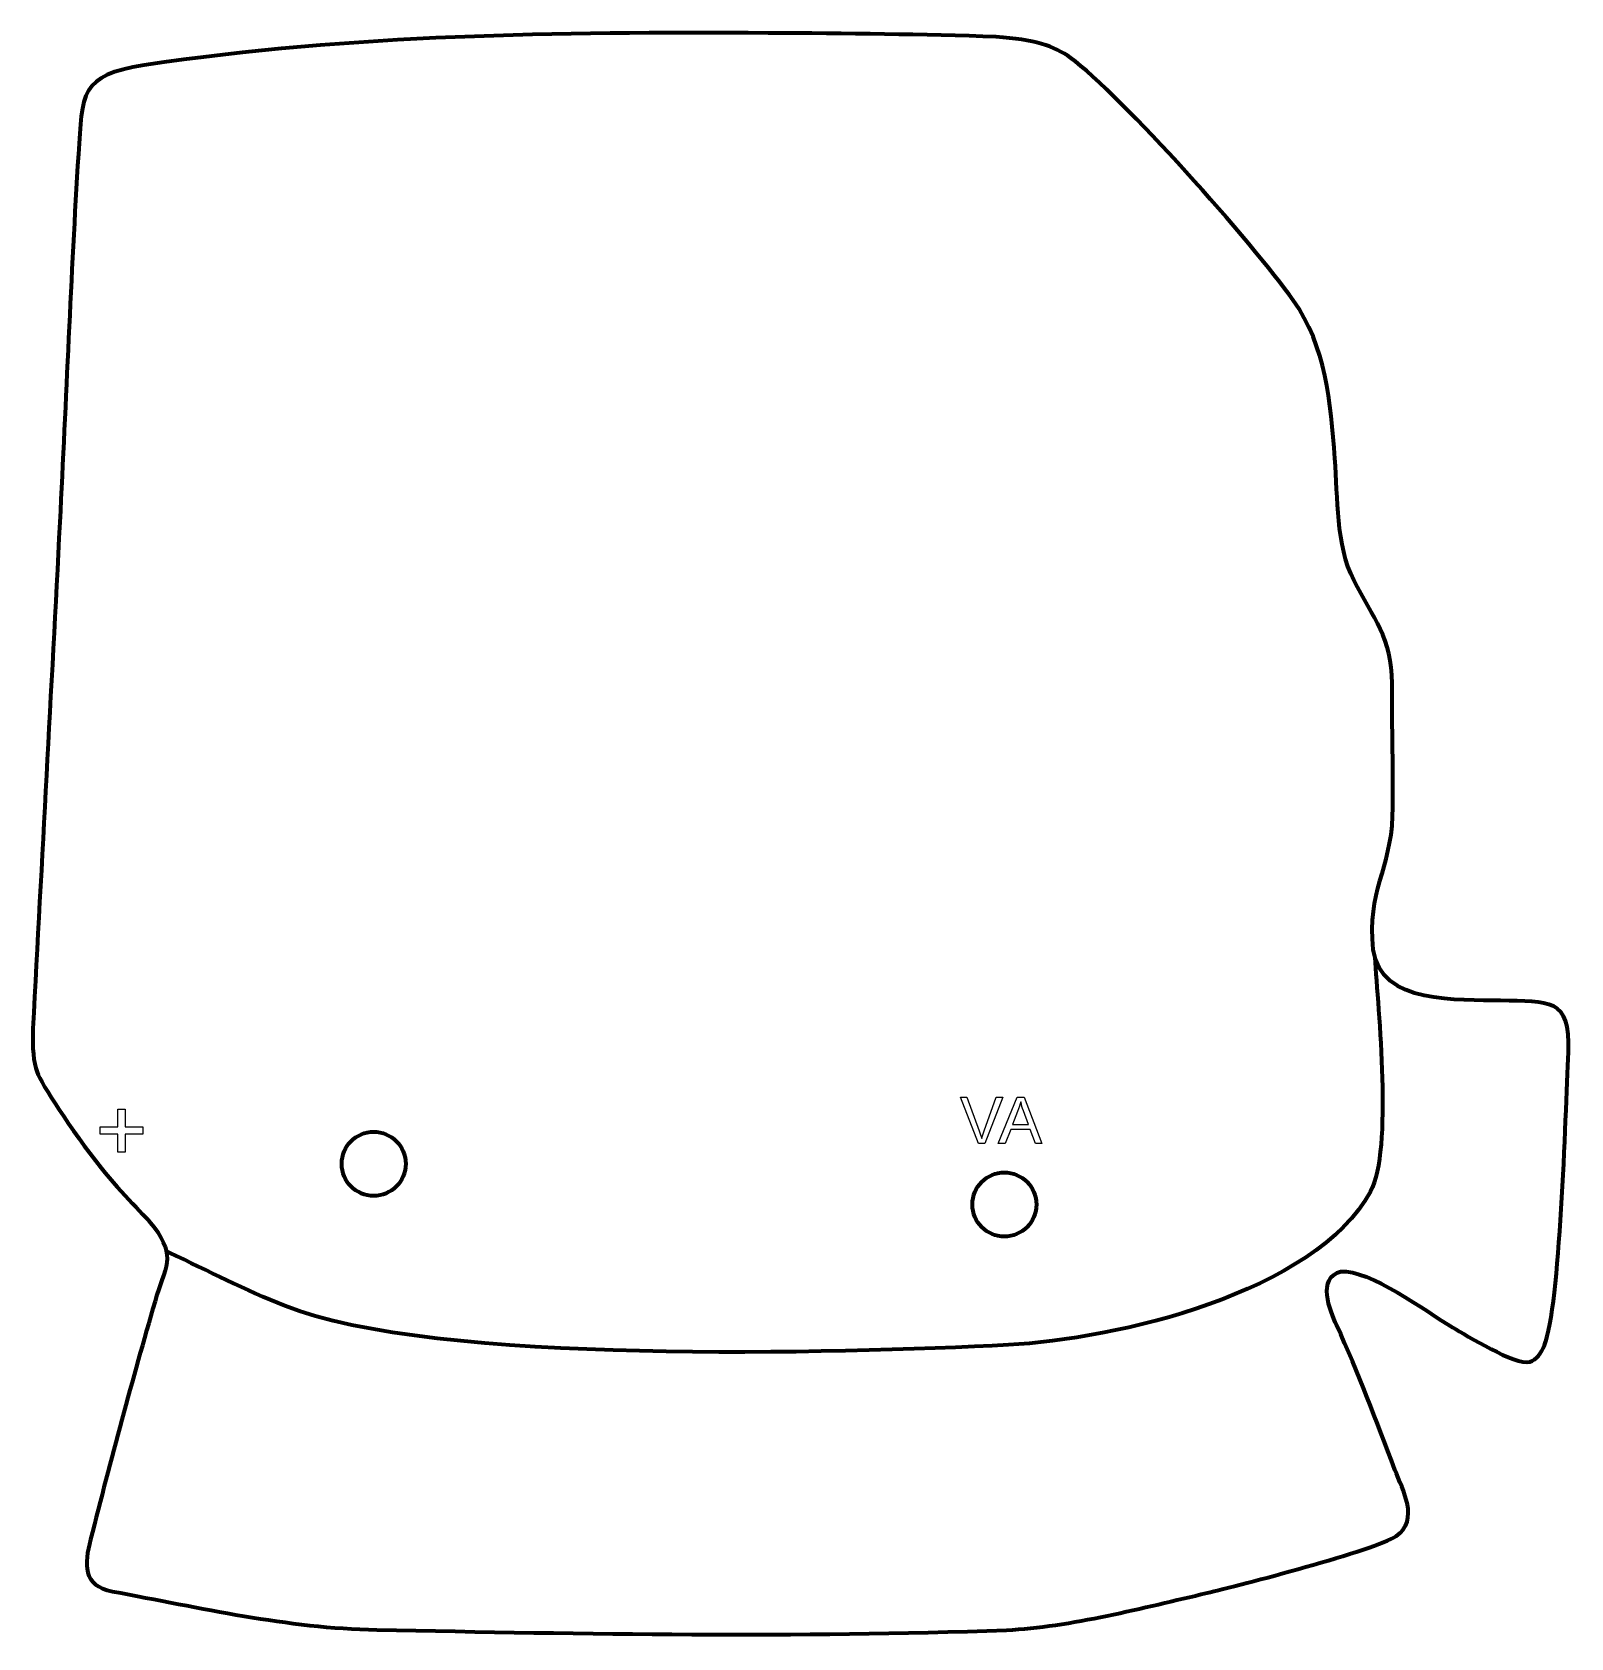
# Model space of a CAD drawing. Header units: millimetres. Extents: x 1020 to 1621, y 83 to 710.
import ezdxf

# ---------------------------------------------------------------- set-up
doc = ezdxf.new("R2010")
doc.units = ezdxf.units.MM
doc.header["$MEASUREMENT"] = 0
doc.layers.add('layer 2', color=7, linetype='Continuous')
doc.layers.add('layer 3', color=7, linetype='Continuous')

msp = doc.modelspace()

# ---------------------------------------------------------------- linework, layer by layer
at = {"layer": 'layer 2', "color": 142, "lineweight": 200}
for centre in [(1153.6277, 268.2033), (1399.9546, 252.3283)]:
    msp.add_ellipse(centre, major_axis=(0, 12.5), ratio=1, dxfattribs=at)
at = {"layer": 'layer 2', "color": 142, "lineweight": 158}
msp.add_open_spline([(1544.6486, 348.816), (1545.8755, 328.6368), (1551.6728, 273.5869), (1542.9481, 257.4633), (1542.9481, 257.4633), (1521.4831, 217.7952), (1443.3569, 199.6052), (1401.5991, 197.4908), (1401.5991, 197.4908), (1335.8672, 194.1627), (1177.2047, 189.4217), (1118.896, 212.7506), (1118.896, 212.7506), (1103.5529, 218.8893), (1088.8807, 226.3823), (1073.9882, 233.5037), (1073.9882, 233.5037), (1073.9882, 233.5037), (1072.5848, 234.173), (1072.5848, 234.173)], degree=3, knots=[0, 0, 0, 0, 0.16666667, 0.16666667, 0.16666667, 0.16666667, 0.33333333, 0.33333333, 0.33333333, 0.33333333, 0.5, 0.5, 0.5, 0.5, 0.66666667, 0.66666667, 0.66666667, 0.66666667, 1, 1, 1, 1], dxfattribs=at)
at = {"layer": 'layer 2', "color": 142}
for points, knots in [([(1056.6002, 272.8247), (1056.6002, 272.8247), (1056.6002, 279.7392), (1056.6002, 279.7392), (1056.6002, 279.7392), (1056.6002, 279.7392), (1063.4793, 279.7392), (1063.4793, 279.7392), (1063.4793, 279.7392), (1063.4793, 279.7392), (1063.4793, 282.632), (1063.4793, 282.632), (1063.4793, 282.632), (1063.4793, 282.632), (1056.6002, 282.632), (1056.6002, 282.632), (1056.6002, 282.632), (1056.6002, 282.632), (1056.6002, 289.5111), (1056.6002, 289.5111), (1056.6002, 289.5111), (1056.6002, 289.5111), (1053.6721, 289.5111), (1053.6721, 289.5111), (1053.6721, 289.5111), (1053.6721, 289.5111), (1053.6721, 282.632), (1053.6721, 282.632), (1053.6721, 282.632), (1053.6721, 282.632), (1046.7929, 282.632), (1046.7929, 282.632), (1046.7929, 282.632), (1046.7929, 282.632), (1046.7929, 279.7392), (1046.7929, 279.7392), (1046.7929, 279.7392), (1046.7929, 279.7392), (1053.6721, 279.7392), (1053.6721, 279.7392), (1053.6721, 279.7392), (1053.6721, 279.7392), (1053.6721, 272.8247), (1053.6721, 272.8247), (1053.6721, 272.8247), (1053.6721, 272.8247), (1056.6002, 272.8247), (1056.6002, 272.8247)], [0, 0, 0, 0, 0.07692308, 0.07692308, 0.07692308, 0.07692308, 0.15384615, 0.15384615, 0.15384615, 0.15384615, 0.23076923, 0.23076923, 0.23076923, 0.23076923, 0.30769231, 0.30769231, 0.30769231, 0.30769231, 0.38461538, 0.38461538, 0.38461538, 0.38461538, 0.46153846, 0.46153846, 0.46153846, 0.46153846, 0.53846154, 0.53846154, 0.53846154, 0.53846154, 0.61538462, 0.61538462, 0.61538462, 0.61538462, 0.69230769, 0.69230769, 0.69230769, 0.69230769, 0.76923077, 0.76923077, 0.76923077, 0.76923077, 0.84615385, 0.84615385, 0.84615385, 0.84615385, 1, 1, 1, 1]), ([(1392.3772, 276.1097), (1392.3772, 276.1097), (1399.4045, 294.2961), (1399.4045, 294.2961), (1399.4045, 294.2961), (1399.4045, 294.2961), (1396.7968, 294.2961), (1396.7968, 294.2961), (1396.7968, 294.2961), (1396.7968, 294.2961), (1392.0724, 281.0796), (1392.0724, 281.0796), (1392.0724, 281.0796), (1391.6956, 280.0213), (1391.3739, 279.0307), (1391.1199, 278.1036), (1391.1199, 278.1036), (1390.8405, 279.0984), (1390.5145, 280.089), (1390.142, 281.0796), (1390.142, 281.0796), (1390.142, 281.0796), (1385.2398, 294.2961), (1385.2398, 294.2961), (1385.2398, 294.2961), (1385.2398, 294.2961), (1382.7845, 294.2961), (1382.7845, 294.2961), (1382.7845, 294.2961), (1382.7845, 294.2961), (1389.8753, 276.1097), (1389.8753, 276.1097), (1389.8753, 276.1097), (1389.8753, 276.1097), (1392.3772, 276.1097), (1392.3772, 276.1097)], [0, 0, 0, 0, 0.1, 0.1, 0.1, 0.1, 0.2, 0.2, 0.2, 0.2, 0.3, 0.3, 0.3, 0.3, 0.4, 0.4, 0.4, 0.4, 0.5, 0.5, 0.5, 0.5, 0.6, 0.6, 0.6, 0.6, 0.7, 0.7, 0.7, 0.7, 0.8, 0.8, 0.8, 0.8, 1, 1, 1, 1]), ([(1414.6107, 276.1097), (1414.6107, 276.1097), (1407.6342, 294.2961), (1407.6342, 294.2961), (1407.6342, 294.2961), (1407.6342, 294.2961), (1404.9883, 294.2961), (1404.9883, 294.2961), (1404.9883, 294.2961), (1404.9883, 294.2961), (1397.5842, 276.1097), (1397.5842, 276.1097), (1397.5842, 276.1097), (1397.5842, 276.1097), (1400.3232, 276.1097), (1400.3232, 276.1097), (1400.3232, 276.1097), (1400.3232, 276.1097), (1402.4272, 281.6215), (1402.4272, 281.6215), (1402.4272, 281.6215), (1402.4272, 281.6215), (1410.0853, 281.6215), (1410.0853, 281.6215), (1410.0853, 281.6215), (1410.0853, 281.6215), (1412.058, 276.1097), (1412.058, 276.1097), (1412.058, 276.1097), (1412.058, 276.1097), (1414.6107, 276.1097), (1414.6107, 276.1097)], [0, 0, 0, 0, 0.11111111, 0.11111111, 0.11111111, 0.11111111, 0.22222222, 0.22222222, 0.22222222, 0.22222222, 0.33333333, 0.33333333, 0.33333333, 0.33333333, 0.44444444, 0.44444444, 0.44444444, 0.44444444, 0.55555556, 0.55555556, 0.55555556, 0.55555556, 0.66666667, 0.66666667, 0.66666667, 0.66666667, 0.77777778, 0.77777778, 0.77777778, 0.77777778, 1, 1, 1, 1]), ([(1409.3783, 283.5773), (1409.3783, 283.5773), (1403.1807, 283.5773), (1403.1807, 283.5773), (1403.1807, 283.5773), (1403.1807, 283.5773), (1405.0772, 288.6192), (1405.0772, 288.6192), (1405.0772, 288.6192), (1405.6487, 290.1517), (1406.0805, 291.4174), (1406.3811, 292.4165), (1406.3811, 292.4165), (1406.6309, 291.2312), (1406.9653, 290.067), (1407.3844, 288.9155), (1407.3844, 288.9155), (1407.3844, 288.9155), (1409.3783, 283.5773), (1409.3783, 283.5773)], [0, 0, 0, 0, 0.16666667, 0.16666667, 0.16666667, 0.16666667, 0.33333333, 0.33333333, 0.33333333, 0.33333333, 0.5, 0.5, 0.5, 0.5, 0.66666667, 0.66666667, 0.66666667, 0.66666667, 1, 1, 1, 1])]:
    msp.add_open_spline(points, degree=3, knots=knots, dxfattribs=at)
at = {"layer": 'layer 3', "color": 242, "lineweight": 158}
msp.add_open_spline([(1551.5858, 403.9801), (1550.938, 383.2203), (1541.571, 374.7015), (1544.038, 351.9087), (1544.038, 351.9087), (1546.69, 330.2533), (1577.735, 332.2991), (1593.6655, 331.9934), (1593.6655, 331.9934), (1612.5043, 331.2776), (1621.2211, 333.4519), (1620.2633, 311.7934), (1620.2633, 311.7934), (1619.0895, 286.0815), (1617.0395, 212.4106), (1610.9072, 197.4215), (1610.9072, 197.4215), (1609.5843, 194.1881), (1607.7523, 191.7658), (1605.2087, 190.8494), (1605.2087, 190.8494), (1599.4362, 189.5125), (1580.5177, 201.1144), (1575.084, 204.3473), (1575.084, 204.3473), (1564.7432, 210.4998), (1542.2673, 227.1658), (1531.4183, 226.169), (1531.4183, 226.169), (1521.9486, 223.6522), (1527.1005, 211.0015), (1529.7109, 205.2446), (1529.7109, 205.2446), (1538.3249, 186.2479), (1545.1019, 168.1936), (1552.4662, 148.7625), (1552.4662, 148.7625), (1555.5583, 140.7718), (1562.2262, 129.1989), (1552.9796, 122.846), (1552.9796, 122.846), (1545.1893, 117.4936), (1491.4367, 103.4932), (1479.1759, 100.638), (1479.1759, 100.638), (1454.8577, 95.064), (1425.3465, 87.2551), (1400.7507, 86.1664), (1400.7507, 86.1664), (1319.4697, 83.0952), (1236.2484, 84.6708), (1154.8736, 86.2299), (1154.8736, 86.2299), (1119.5483, 86.9716), (1086.2193, 94.8513), (1051.6497, 101.2356), (1051.6497, 101.2356), (1039.7216, 103.4235), (1040.6066, 111.972), (1043.037, 121.5142), (1043.037, 121.5142), (1050.9303, 152.5042), (1059.3321, 183.929), (1068.2324, 214.638), (1068.2324, 214.638), (1072.1453, 228.1138), (1076.7432, 231.5107), (1067.7372, 243.6587), (1067.7372, 243.6587), (1064.9344, 247.4395), (1055.3059, 256.3523), (1047.1917, 266.6104), (1047.1917, 266.6104), (1035.1887, 281.7845), (1023.868, 299.3798), (1022.1981, 303.9712), (1022.1981, 303.9712), (1020.732, 308.0025), (1020.2162, 313.0307), (1020.5581, 321.0946), (1020.5581, 321.0946), (1023.9885, 386.9873), (1027.6455, 452.868), (1031.0275, 518.7632), (1031.0275, 518.7632), (1033.4775, 566.5612), (1035.3089, 614.7058), (1038.2853, 662.4181), (1038.2853, 662.4181), (1039.8017, 686.2553), (1038.806, 693.2739), (1064.0094, 697.2328), (1064.0094, 697.2328), (1146.5692, 709.3676), (1224.1499, 710.1292), (1307.6797, 709.7715), (1307.6797, 709.7715), (1338.1027, 709.6412), (1368.6631, 709.2469), (1396.8091, 708.287), (1396.8091, 708.287), (1411.5321, 707.2436), (1419.3485, 704.7802), (1425.7968, 700.0779), (1425.7968, 700.0779), (1445.4606, 685.7381), (1497.2585, 627.2921), (1512.7338, 605.4782), (1512.7338, 605.4782), (1525.6836, 587.225), (1527.2998, 565.9289), (1529.0677, 543.5909), (1529.0677, 543.5909), (1530.289, 528.1599), (1529.3385, 510.0844), (1536.465, 496.0705), (1536.465, 496.0705), (1543.9312, 481.3887), (1551.4835, 473.3006), (1551.402, 455.8361), (1551.402, 455.8361), (1551.3216, 438.5361), (1551.9329, 421.2991), (1551.5858, 403.9801)], degree=3, knots=[0, 0, 0, 0, 0.03125, 0.03125, 0.03125, 0.03125, 0.0625, 0.0625, 0.0625, 0.0625, 0.09375, 0.09375, 0.09375, 0.09375, 0.125, 0.125, 0.125, 0.125, 0.15625, 0.15625, 0.15625, 0.15625, 0.1875, 0.1875, 0.1875, 0.1875, 0.21875, 0.21875, 0.21875, 0.21875, 0.25, 0.25, 0.25, 0.25, 0.28125, 0.28125, 0.28125, 0.28125, 0.3125, 0.3125, 0.3125, 0.3125, 0.34375, 0.34375, 0.34375, 0.34375, 0.375, 0.375, 0.375, 0.375, 0.40625, 0.40625, 0.40625, 0.40625, 0.4375, 0.4375, 0.4375, 0.4375, 0.46875, 0.46875, 0.46875, 0.46875, 0.5, 0.5, 0.5, 0.5, 0.53125, 0.53125, 0.53125, 0.53125, 0.5625, 0.5625, 0.5625, 0.5625, 0.59375, 0.59375, 0.59375, 0.59375, 0.625, 0.625, 0.625, 0.625, 0.65625, 0.65625, 0.65625, 0.65625, 0.6875, 0.6875, 0.6875, 0.6875, 0.71875, 0.71875, 0.71875, 0.71875, 0.75, 0.75, 0.75, 0.75, 0.78125, 0.78125, 0.78125, 0.78125, 0.8125, 0.8125, 0.8125, 0.8125, 0.84375, 0.84375, 0.84375, 0.84375, 0.875, 0.875, 0.875, 0.875, 0.90625, 0.90625, 0.90625, 0.90625, 0.9375, 0.9375, 0.9375, 0.9375, 1, 1, 1, 1], dxfattribs=at)

doc.saveas('drawing.dxf')
